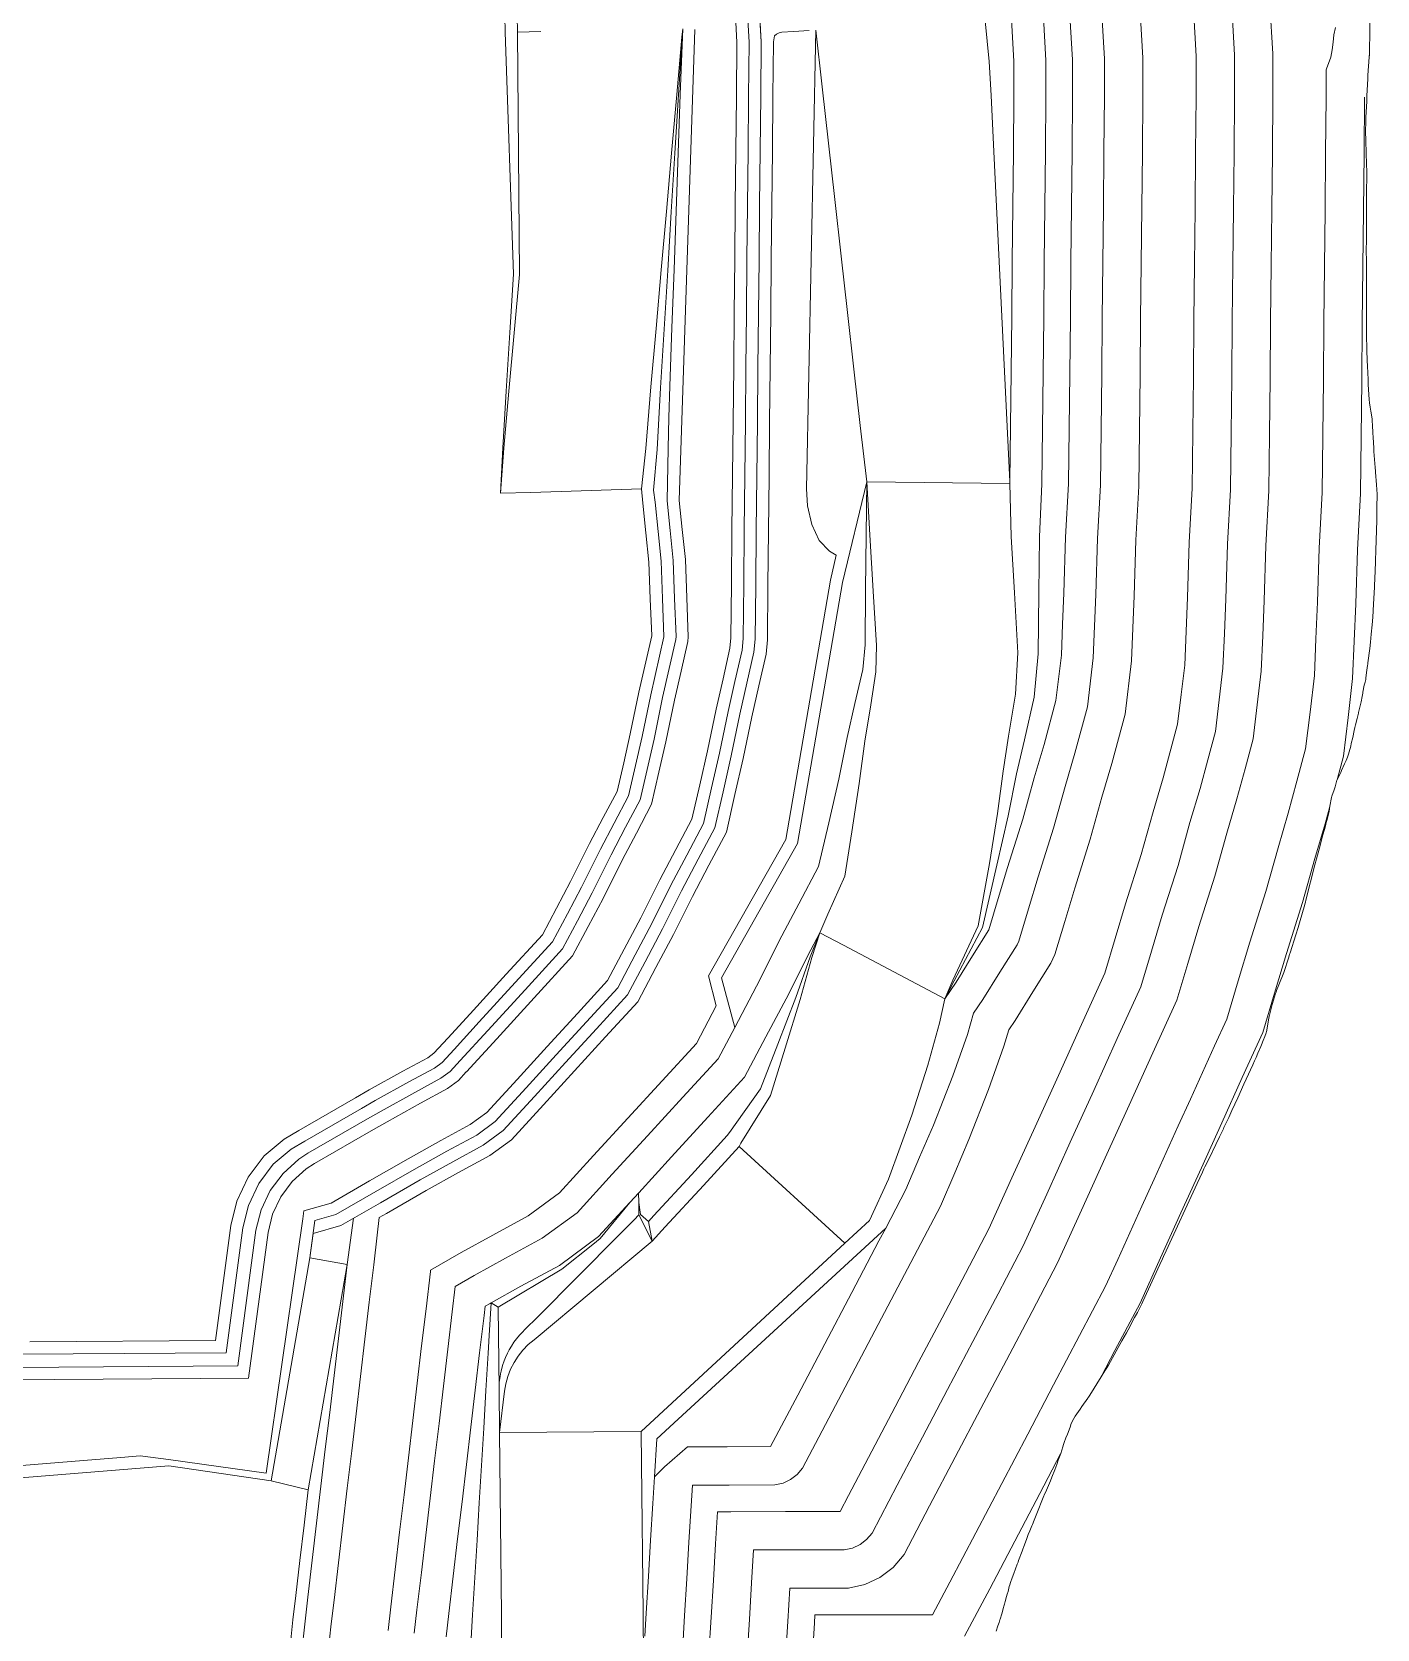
# Model space of a CAD drawing. Header units: inches. Extents: x 477581 to 478656, y 6770716 to 6772554.
# Drawn here: x 478015.2 to 478368.4, y 6771076.9 to 6771496.2 of the extents above; entities that cross this region are included whole.
import ezdxf

# ---------------------------------------------------------------- set-up
doc = ezdxf.new("R2010")
doc.units = ezdxf.units.IN
doc.header["$MEASUREMENT"] = 0
for name, pattern in [('CONTINUOUS-0-142-0-0.6000000238418579-0.800000011920929', [0]), ('CONTINUOUS-0-2-1-1-0', [0]), ('CONTINUOUS-0-30-1-0.6000000238418579-0.2000000029802322', [0]), ('CONTINUOUS-0-5-0-0-1', [0]), ('CONTINUOUS-0-7-1-1-1', [0])]:
    doc.linetypes.add(name, pattern=pattern)
for name, color, linetype in [('1', 7, 'Continuous'), ('2', 5, 'Continuous'), ('3', 142, 'Continuous'), ('300', 2, 'Continuous'), ('301', 2, 'Continuous'), ('302', 2, 'Continuous'), ('304', 2, 'Continuous'), ('7', 30, 'Continuous')]:
    doc.layers.add(name, color=color, linetype=linetype)

msp = doc.modelspace()

# ---------------------------------------------------------------- linework, layer by layer
at = {"layer": '1', "linetype": 'CONTINUOUS-0-7-1-1-1', "lineweight": 0}
for p, q in [((478097.97, 6771172.54, 274), (478099.67, 6771184.73, 274)), ((478087.77, 6771113.42, 268), (478097.97, 6771172.54, 274))]:
    msp.add_line(p, q, dxfattribs=at)
for points in [[(478142.68, 6771496.14, 250), (478143.19, 6771432.51, 243.65), (478141.83, 6771417.16, 242.1), (478140.46, 6771401.82, 240.56), (478139.15, 6771386.92, 239.07), (478138.23, 6771375.04, 238)], [(478186.1, 6771496.98, 250), (478185.88, 6771494.82, 249.78), (478184.54, 6771479.72, 248.27), (478183.17, 6771464.37, 246.73), (478181.81, 6771449.03, 245.19), (478180.44, 6771433.68, 243.65), (478179.08, 6771418.33, 242.1), (478177.71, 6771402.99, 240.56), (478176.44, 6771386.81, 239.07), (478175.26, 6771376.2, 238)], [(478221.01, 6771496.62, 286), (478222.69, 6771481.79, 287.5), (478224.36, 6771466.97, 289), (478226.03, 6771452.15, 290.5), (478227.71, 6771437.32, 292), (478229.38, 6771422.5, 293.5), (478231.05, 6771407.67, 295), (478232.72, 6771392.85, 296.5), (478234.4, 6771378.03, 298)], [(478221.01, 6771496.62, 286), (478222.69, 6771481.79, 287.5), (478224.36, 6771466.97, 289), (478226.03, 6771452.15, 290.5), (478227.71, 6771437.32, 292), (478229.38, 6771422.5, 293.5), (478231.05, 6771407.67, 295), (478232.72, 6771392.85, 296.5), (478234.4, 6771378.03, 298)], [(478265.49, 6771499.1, 286), (478266.59, 6771488.37, 286.8), (478267.11, 6771479.45, 287.68), (478267.8, 6771464.82, 289.14), (478268.5, 6771450.38, 290.61), (478269.2, 6771435.93, 292.07), (478269.9, 6771421.49, 293.54), (478270.6, 6771407.05, 295.01), (478271.3, 6771392.6, 296.48), (478272.01, 6771378.16, 297.95), (478272.03, 6771377.64, 298)], [(478265.49, 6771499.1, 286), (478266.59, 6771488.37, 286.8), (478267.11, 6771479.45, 287.68), (478267.8, 6771464.82, 289.14), (478268.5, 6771450.38, 290.61), (478269.2, 6771435.93, 292.07), (478269.9, 6771421.49, 293.54), (478270.6, 6771407.05, 295.01), (478271.3, 6771392.6, 296.48), (478272.01, 6771378.16, 297.95), (478272.03, 6771377.64, 298)], [(478234.4, 6771378.03, 298), (478235.23, 6771364.1, 299.4), (478236.12, 6771349.33, 300.88), (478236.97, 6771335.08, 302.3), (478236.81, 6771328.2, 302.99), (478235.46, 6771319.53, 303.87), (478233.94, 6771309.97, 304.79), (478232.47, 6771298.82, 305.92), (478230.49, 6771286.2, 307.19), (478228.65, 6771274.52, 308.38), (478224.23, 6771264.53, 309.47), (478222.09, 6771259.68, 310)], [(478234.4, 6771378.03, 298), (478235.23, 6771364.1, 299.4), (478236.12, 6771349.33, 300.88), (478236.97, 6771335.08, 302.3), (478236.81, 6771328.2, 302.99), (478235.46, 6771319.53, 303.87), (478233.94, 6771309.97, 304.79), (478232.47, 6771298.82, 305.92), (478230.49, 6771286.2, 307.19), (478228.65, 6771274.52, 308.38), (478224.23, 6771264.53, 309.47), (478222.09, 6771259.68, 310)], [(478272.03, 6771377.64, 298), (478272.32, 6771363.72, 299.4), (478273.21, 6771348.95, 300.88), (478274.05, 6771333.16, 302.3), (478273.52, 6771322.32, 302.99), (478271.62, 6771311.27, 303.87), (478270.2, 6771302.13, 304.79), (478268.72, 6771290.95, 305.92), (478266.64, 6771277.88, 307.19), (478263.71, 6771261.48, 308.38), (478257.02, 6771247.19, 309.47), (478254.88, 6771242.34, 310)], [(478272.03, 6771377.64, 298), (478272.32, 6771363.72, 299.4), (478273.21, 6771348.95, 300.88), (478274.05, 6771333.16, 302.3), (478273.52, 6771322.32, 302.99), (478271.62, 6771311.27, 303.87), (478270.2, 6771302.13, 304.79), (478268.72, 6771290.95, 305.92), (478266.64, 6771277.88, 307.19), (478263.71, 6771261.48, 308.38), (478257.02, 6771247.19, 309.47), (478254.88, 6771242.34, 310)], [(478087.77, 6771113.42, 268), (478086.67, 6771104.16, 268), (478085.58, 6771094.9, 268), (478084.48, 6771085.64, 268), (478083.74, 6771079.28, 268), (478082.82, 6771070.5, 268)]]:
    msp.add_polyline3d(points, dxfattribs=at)
at = {"layer": '2', "linetype": 'CONTINUOUS-0-5-0-0-1', "lineweight": 0}
msp.add_polyline3d([(478199.74, 6771234.82, 298), (478196.29, 6771247.87, 298), (478216.22, 6771283.07, 298), (478228.05, 6771351.59, 298), (478234.4, 6771378.03, 298)], dxfattribs=at)
at = {"layer": '3', "linetype": 'CONTINUOUS-0-142-0-0.6000000238418579-0.800000011920929', "lineweight": 0}
msp.add_polyline3d([(478038.51, 6771121.92, 262), (478028.77, 6771121.13, 262), (478019.03, 6771120.34, 262), (478009.29, 6771119.55, 262)], dxfattribs=at)
at = {"layer": '300', "linetype": 'CONTINUOUS-0-2-1-1-0', "lineweight": 0}
for p, q in [((478239.94, 6771194.51, 314.48), (478240.14, 6771195.02, 314.44)), ((478239.94, 6771194.51, 314.48), (478240.14, 6771195.02, 314.44)), ((478175.17, 6771128.76, 316), (478137.97, 6771128.51, 316)), ((478175.17, 6771128.76, 316), (478137.97, 6771128.51, 316))]:
    msp.add_line(p, q, dxfattribs=at)
for points in [[(478365.15, 6771479.01, 370), (478365, 6771464.14, 370), (478364.85, 6771449.28, 370), (478364.69, 6771434.41, 370), (478364.54, 6771419.55, 370), (478364.39, 6771404.68, 370), (478364.24, 6771389.82, 370), (478364.09, 6771374.95, 370), (478363.27, 6771360.24, 370), (478362.83, 6771346.07, 370), (478362.42, 6771336.25, 370), (478362.02, 6771326.43, 370), (478360.8, 6771316.21, 370), (478359.58, 6771306, 370), (478357.91, 6771299.82, 370)], [(478365.15, 6771479.01, 370), (478365, 6771464.14, 370), (478364.85, 6771449.28, 370), (478364.69, 6771434.41, 370), (478364.54, 6771419.55, 370), (478364.39, 6771404.68, 370), (478364.24, 6771389.82, 370), (478364.09, 6771374.95, 370), (478363.27, 6771360.24, 370), (478362.83, 6771346.07, 370), (478362.42, 6771336.25, 370), (478362.02, 6771326.43, 370), (478360.8, 6771316.21, 370), (478359.58, 6771306, 370), (478357.91, 6771299.82, 370)], [(478365.15, 6771479.01, 370), (478365, 6771464.14, 370), (478364.85, 6771449.28, 370), (478364.69, 6771434.41, 370), (478364.54, 6771419.55, 370), (478364.39, 6771404.68, 370), (478364.24, 6771389.82, 370), (478364.09, 6771374.95, 370), (478363.27, 6771360.24, 370), (478362.83, 6771346.07, 370), (478362.42, 6771336.25, 370), (478362.02, 6771326.43, 370), (478360.8, 6771316.21, 370), (478359.58, 6771306, 370), (478357.91, 6771299.82, 370)], [(478356.03, 6771292.86, 370), (478354.8, 6771288.3, 370), (478352.11, 6771279.19, 370), (478348.89, 6771267.63, 370), (478344.64, 6771254.21, 370), (478341.52, 6771243.83, 370), (478338.41, 6771233.46, 370), (478333.03, 6771221.63, 370), (478327.66, 6771209.79, 370), (478322.29, 6771197.96, 370), (478316.92, 6771186.13, 370), (478311.55, 6771174.3, 370), (478306.18, 6771162.46, 370), (478299.6, 6771149.96, 370), (478296.05, 6771143.23, 370)], [(478356.03, 6771292.86, 370), (478354.8, 6771288.3, 370), (478352.11, 6771279.19, 370), (478348.89, 6771267.63, 370), (478344.64, 6771254.21, 370), (478341.52, 6771243.83, 370), (478338.41, 6771233.46, 370), (478333.03, 6771221.63, 370), (478327.66, 6771209.79, 370), (478322.29, 6771197.96, 370), (478316.92, 6771186.13, 370), (478311.55, 6771174.3, 370), (478306.18, 6771162.46, 370), (478299.6, 6771149.96, 370), (478296.05, 6771143.23, 370)], [(478356.03, 6771292.86, 370), (478354.8, 6771288.3, 370), (478352.11, 6771279.19, 370), (478348.89, 6771267.63, 370), (478344.64, 6771254.21, 370), (478341.52, 6771243.83, 370), (478338.41, 6771233.46, 370), (478333.03, 6771221.63, 370), (478327.66, 6771209.79, 370), (478322.29, 6771197.96, 370), (478316.92, 6771186.13, 370), (478311.55, 6771174.3, 370), (478306.18, 6771162.46, 370), (478299.6, 6771149.96, 370), (478296.05, 6771143.23, 370)], [(478254.88, 6771242.34, 310), (478228.28, 6771256.41, 310), (478222.09, 6771259.68, 310), (478218.93, 6771253.7, 310), (478213.94, 6771243.66, 310), (478207.93, 6771232.34, 310), (478202.3, 6771221.73, 310), (478192.72, 6771211.27, 310), (478183.14, 6771200.81, 310), (478174.54, 6771191.42, 310), (478172.21, 6771188.87, 310), (478163.98, 6771179.89, 310), (478153.7, 6771172.34, 310), (478143.6, 6771166.88, 310), (478135.82, 6771162.55, 310), (478135.5, 6771162.37, 310), (478134.2, 6771161.62, 310), (478133.91, 6771159.18, 310), (478132.75, 6771149.4, 310), (478131.6, 6771139.62, 310), (478130.44, 6771129.85, 310), (478129.28, 6771120.07, 310), (478128.13, 6771110.3, 310), (478126.97, 6771100.52, 310), (478125.82, 6771090.75, 310), (478124.66, 6771080.96, 310), (478123.94, 6771074.8, 310)], [(478222.09, 6771259.68, 310), (478220.01, 6771253.14, 310.65), (478216.92, 6771242.12, 311.8), (478212.98, 6771229.39, 313.13), (478209.12, 6771216.91, 314.44), (478201.39, 6771204.41, 315.9), (478200.89, 6771203.6, 316)], [(478222.09, 6771259.68, 310), (478220.01, 6771253.14, 310.65), (478216.92, 6771242.12, 311.8), (478212.98, 6771229.39, 313.13), (478209.12, 6771216.91, 314.44), (478201.39, 6771204.41, 315.9), (478200.89, 6771203.6, 316)], [(478254.88, 6771242.34, 310), (478253.53, 6771235.96, 310.65), (478250.42, 6771224.92, 311.8), (478246.25, 6771211.74, 313.13), (478240.14, 6771195.02, 314.44), (478235.17, 6771184.17, 315.33), (478228.66, 6771178.17, 316)], [(478254.88, 6771242.34, 310), (478253.53, 6771235.96, 310.65), (478250.42, 6771224.92, 311.8), (478246.25, 6771211.74, 313.13), (478240.14, 6771195.02, 314.44), (478235.17, 6771184.17, 315.33), (478228.66, 6771178.17, 316)], [(478228.66, 6771178.17, 316), (478200.89, 6771203.6, 316), (478191.51, 6771193.36, 316), (478181.51, 6771182.44, 316), (478178.07, 6771178.69, 316)], [(478228.66, 6771178.17, 316), (478200.89, 6771203.6, 316), (478191.51, 6771193.36, 316), (478181.51, 6771182.44, 316), (478178.07, 6771178.69, 316)], [(478175.17, 6771128.76, 316), (478228.66, 6771178.17, 316), (478235.17, 6771184.17, 315.33)], [(478137.97, 6771128.51, 316), (478139.29, 6771139.32, 316), (478139.64, 6771141.29, 316), (478140.17, 6771143.21, 316), (478140.9, 6771145.07, 316), (478141.8, 6771146.86, 316), (478142.89, 6771148.54, 316), (478144.13, 6771150.1, 316), (478145.52, 6771151.54, 316), (478147.05, 6771152.82, 316), (478178.07, 6771178.69, 316)], [(478135.29, 6771153.91, 310), (478135.01, 6771149.27, 310), (478134.43, 6771139.46, 310), (478133.84, 6771129.65, 310), (478133.26, 6771119.84, 310), (478132.68, 6771110.03, 310), (478132.09, 6771100.22, 310), (478131.51, 6771090.41, 310), (478130.93, 6771080.6, 310), (478130.57, 6771074.42, 310)], [(478137.97, 6771128.51, 316), (478138.47, 6771080.68, 320.78), (478138.61, 6771067.95, 322)], [(478137.97, 6771128.51, 316), (478138.47, 6771080.68, 320.78), (478138.61, 6771067.95, 322)], [(478175.8, 6771068.9, 322), (478175.67, 6771081.07, 320.78), (478175.26, 6771120.21, 316.87), (478175.17, 6771128.76, 316)], [(478175.8, 6771068.9, 322), (478175.67, 6771081.07, 320.78), (478175.26, 6771120.21, 316.87)]]:
    msp.add_polyline3d(points, dxfattribs=at)
at = {"layer": '301', "linetype": 'CONTINUOUS-0-2-1-1-0', "lineweight": 0}
for points in [[(478203.55, 6771493.45, 274), (478203.05, 6771502.44, 274), (478202.55, 6771511.38, 274), (478201.93, 6771518.08, 274), (478201.78, 6771525.98, 274), (478201.52, 6771534.03, 274), (478201.25, 6771542.06, 274), (478200.59, 6771560.65, 274), (478198.5, 6771591.25, 274), (478197.46, 6771606.55, 274), (478196.83, 6771615.76, 274)], [(478206.21, 6771502.57, 274), (478206.72, 6771493.53, 274), (478205.71, 6771511.61, 274)], [(478272.41, 6771499.48, 298), (478273.06, 6771488.38, 298), (478273.07, 6771479.42, 298), (478272.92, 6771464.77, 298), (478272.77, 6771450.34, 298), (478272.62, 6771435.9, 298), (478272.48, 6771421.46, 298), (478272.33, 6771407.03, 298), (478272.18, 6771392.59, 298), (478272.03, 6771378.16, 298), (478272.03, 6771377.64, 298), (478234.4, 6771378.03, 298), (478234.26, 6771364.11, 298), (478234.11, 6771349.67, 298), (478233.96, 6771335.24, 298), (478233.35, 6771328.76, 298), (478231.32, 6771319.86, 298), (478229.29, 6771310.97, 298), (478227.05, 6771299.99, 298), (478224.42, 6771288.53, 298), (478221.78, 6771277.08, 298), (478216.61, 6771267.3, 298), (478211.45, 6771257.53, 298), (478206.46, 6771247.5, 298), (478199.74, 6771234.82, 298), (478195.38, 6771226.61, 298), (478186.12, 6771216.5, 298), (478176.86, 6771206.39, 298), (478167.6, 6771196.28, 298), (478158.34, 6771186.17, 298), (478149.19, 6771179.45, 298), (478139.56, 6771174.24, 298), (478131.36, 6771169.68, 298), (478126.35, 6771166.8, 298), (478125.56, 6771160.16, 298), (478124.41, 6771150.38, 298), (478123.25, 6771140.6, 298), (478122.09, 6771130.82, 298), (478120.94, 6771121.04, 298), (478119.78, 6771111.27, 298), (478118.62, 6771101.49, 298), (478117.47, 6771091.71, 298), (478116.31, 6771081.93, 298), (478115.6, 6771075.76, 298)], [(478296.17, 6771500.84, 322), (478296.86, 6771489.09, 322), (478296.87, 6771479.31, 322), (478296.72, 6771464.73, 322), (478296.57, 6771450.14, 322), (478296.43, 6771435.55, 322), (478296.28, 6771420.97, 322), (478296.13, 6771406.38, 322), (478295.98, 6771391.79, 322), (478295.83, 6771377.21, 322), (478295.05, 6771363.21, 322), (478294.59, 6771348.52, 322), (478294.25, 6771340.2, 322), (478293.91, 6771331.89, 322), (478292.37, 6771319.02, 322), (478289.09, 6771306.85, 322), (478286.49, 6771298.04, 322), (478283.43, 6771287.11, 322), (478279.4, 6771274.32, 322), (478276.87, 6771265.91, 322), (478274.34, 6771257.5, 322), (478273.88, 6771256.48, 322), (478269.4, 6771249.31, 322), (478264.92, 6771242.14, 322), (478262.47, 6771238.55, 322), (478260.86, 6771232.96, 322), (478256.98, 6771222.09, 322), (478251.91, 6771209.2, 322), (478248.31, 6771200.72, 322), (478244.7, 6771192.25, 322), (478239.39, 6771182.15, 322), (478237.59, 6771178.75, 322), (478230.49, 6771165.26, 322), (478223.39, 6771151.76, 322), (478216.28, 6771138.27, 322), (478209.18, 6771124.77, 322), (478197.72, 6771124.75, 322), (478187.36, 6771124.74, 322), (478181.28, 6771119.48, 322), (478178.66, 6771116.82, 322), (478178.24, 6771109.85, 322), (478177.67, 6771100.24, 322), (478177.1, 6771090.63, 322), (478176.52, 6771081.02, 322), (478176.16, 6771074.96, 322)], [(478306.22, 6771501.42, 334), (478306.93, 6771489.39, 334), (478306.94, 6771479.27, 334), (478306.79, 6771464.64, 334), (478306.64, 6771450.01, 334), (478306.49, 6771435.39, 334), (478306.34, 6771420.76, 334), (478306.2, 6771406.13, 334), (478306.05, 6771391.5, 334), (478305.9, 6771376.88, 334), (478305.11, 6771362.77, 334), (478304.66, 6771348.16, 334), (478304.31, 6771339.62, 334), (478303.96, 6771331.08, 334), (478302.28, 6771317.1, 334), (478298.78, 6771304.11, 334), (478296.17, 6771295.26, 334), (478293.09, 6771284.24, 334), (478289.02, 6771271.36, 334), (478286.4, 6771262.66, 334), (478283.79, 6771253.96, 334), (478282.77, 6771251.72, 334), (478278.06, 6771244.17, 334), (478273.35, 6771236.62, 334), (478271.7, 6771234.21, 334), (478270.45, 6771229.87, 334), (478266.41, 6771218.56, 334), (478261.23, 6771205.39, 334), (478257.52, 6771196.66, 334), (478253.8, 6771187.92, 334), (478247.77, 6771176.46, 334), (478241.73, 6771164.99, 334), (478235.69, 6771153.52, 334), (478229.65, 6771142.05, 334), (478223.61, 6771130.58, 334), (478217.58, 6771119.11, 334), (478216.16, 6771117.43, 334), (478214.42, 6771116.1, 334), (478212.43, 6771115.18, 334), (478210.29, 6771114.7, 334), (478198.3, 6771114.68, 334), (478188.62, 6771114.67, 334), (478188.3, 6771109.25, 334), (478187.72, 6771099.64, 334), (478187.15, 6771090.03, 334), (478186.58, 6771080.42, 334), (478186, 6771070.81, 334)], [(478330.25, 6771502.79, 346), (478331, 6771490.11, 346), (478331.01, 6771479.16, 346), (478330.86, 6771464.43, 346), (478330.71, 6771449.71, 346), (478330.56, 6771434.98, 346), (478330.41, 6771420.26, 346), (478330.26, 6771405.53, 346), (478330.11, 6771390.81, 346), (478329.96, 6771376.08, 346), (478329.16, 6771361.72, 346), (478328.71, 6771347.29, 346), (478328.34, 6771338.23, 346), (478327.97, 6771329.16, 346), (478326.97, 6771320.83, 346), (478325.97, 6771312.51, 346), (478323.96, 6771305.04, 346), (478321.95, 6771297.57, 346), (478319.3, 6771288.61, 346), (478316.16, 6771277.37, 346), (478312.02, 6771264.26, 346), (478309.2, 6771254.88, 346), (478306.37, 6771245.49, 346), (478300.2, 6771231.88, 346), (478294.03, 6771218.29, 346), (478287.85, 6771204.68, 346), (478281.68, 6771191.08, 346), (478275.51, 6771177.48, 346), (478268.89, 6771164.91, 346), (478262.27, 6771152.34, 346), (478255.66, 6771139.78, 346), (478249.04, 6771127.21, 346), (478242.42, 6771114.64, 346), (478235.81, 6771102.07, 346), (478234.39, 6771100.39, 346), (478232.65, 6771099.06, 346), (478230.66, 6771098.14, 346), (478228.52, 6771097.66, 346), (478214.48, 6771097.64, 346), (478204.7, 6771097.63, 346), (478204.19, 6771089.01, 346), (478203.61, 6771079.41, 346), (478203.04, 6771069.8, 346)], [(478340.31, 6771503.37, 358), (478341.07, 6771490.41, 358), (478341.08, 6771479.12, 358), (478340.93, 6771464.35, 358), (478340.78, 6771449.58, 358), (478340.63, 6771434.82, 358), (478340.48, 6771420.05, 358), (478340.33, 6771405.28, 358), (478340.18, 6771390.51, 358), (478340.03, 6771375.75, 358), (478339.22, 6771361.29, 358), (478338.77, 6771346.93, 358), (478338.39, 6771337.64, 358), (478338.01, 6771328.35, 358), (478336.95, 6771319.47, 358), (478335.89, 6771310.59, 358), (478333.76, 6771302.71, 358), (478331.64, 6771294.84, 358), (478328.98, 6771285.83, 358), (478325.81, 6771274.5, 358), (478321.64, 6771261.3, 358), (478318.73, 6771251.62, 358), (478315.82, 6771241.94, 358), (478309.57, 6771228.16, 358), (478303.31, 6771214.38, 358), (478297.06, 6771200.61, 358), (478290.81, 6771186.83, 358), (478284.55, 6771173.05, 358), (478277.83, 6771160.28, 358), (478271.1, 6771147.5, 358), (478264.38, 6771134.73, 358), (478257.65, 6771121.96, 358), (478250.93, 6771109.18, 358), (478244.21, 6771096.41, 358), (478241.38, 6771093.06, 358), (478237.89, 6771090.4, 358), (478233.91, 6771088.55, 358), (478229.63, 6771087.6, 358), (478215.24, 6771087.57, 358), (478214.19, 6771087.57, 358), (478213.67, 6771078.83, 358), (478213.09, 6771069.22, 358)], [(478280.79, 6771499.96, 310), (478281.46, 6771488.63, 310), (478281.47, 6771479.38, 310), (478281.32, 6771464.84, 310), (478281.17, 6771450.29, 310), (478281.02, 6771435.74, 310), (478280.88, 6771421.2, 310), (478280.73, 6771406.65, 310), (478280.58, 6771392.1, 310), (478280.43, 6771377.56, 310), (478279.75, 6771363.64, 310), (478279.6, 6771348.89, 310), (478279.43, 6771332.88, 310), (478278.37, 6771321.54, 310), (478275.81, 6771310.32, 310), (478273.76, 6771301.36, 310), (478271.52, 6771290.35, 310), (478268.55, 6771277.45, 310), (478264.78, 6771261.08, 310), (478257.35, 6771247.02, 310), (478254.88, 6771242.34, 310)], [(478189.31, 6771496.79, 262), (478185.2, 6771373.19, 262), (478185.98, 6771365.57, 262), (478186.79, 6771357.65, 262), (478187.17, 6771347.57, 262), (478187.56, 6771337.37, 262), (478187.44, 6771336.12, 262), (478185.66, 6771328.32, 262), (478183.94, 6771320.77, 262), (478181.7, 6771309.83, 262), (478179.86, 6771301.8, 262), (478177.92, 6771293.4, 262), (478173.93, 6771285.84, 262), (478170.15, 6771278.7, 262), (478165.19, 6771268.7, 262), (478161.26, 6771261.31, 262), (478157.17, 6771253.59, 262), (478147.06, 6771242.56, 262), (478137.24, 6771231.83, 262), (478129.27, 6771223.13, 262), (478129.26, 6771223.12, 262), (478127.2, 6771220.87, 262), (478124.31, 6771218.75, 262), (478117.24, 6771214.93, 262), (478108.5, 6771210.07, 262), (478104.91, 6771208, 262), (478089.37, 6771199.05, 262), (478087.24, 6771197.65, 262), (478083.52, 6771194.33, 262), (478080.53, 6771190.33, 262), (478078.39, 6771185.82, 262), (478077.19, 6771180.97, 262), (478072.07, 6771142.74, 262), (478008.55, 6771142.29, 262)], [(478186.1, 6771496.98, 250), (478186, 6771494.83, 250), (478185.46, 6771479.75, 250), (478184.91, 6771464.43, 250), (478184.36, 6771449.11, 250), (478183.82, 6771433.79, 250), (478183.27, 6771418.46, 250), (478182.72, 6771403.14, 250), (478182.48, 6771394.97, 250), (478182.24, 6771386.79, 250), (478181.98, 6771373.05, 250), (478182.78, 6771365.24, 250), (478183.59, 6771357.43, 250), (478183.96, 6771347.45, 250), (478184.34, 6771337.46, 250), (478184.26, 6771336.63, 250), (478182.53, 6771329.04, 250), (478180.79, 6771321.45, 250), (478178.56, 6771310.51, 250), (478176.72, 6771302.52, 250), (478174.88, 6771294.53, 250), (478171.09, 6771287.35, 250), (478167.29, 6771280.17, 250), (478162.33, 6771270.17, 250), (478158.42, 6771262.82, 250), (478154.52, 6771255.46, 250), (478144.69, 6771244.73, 250), (478134.87, 6771234, 250), (478127.64, 6771226.12, 250), (478127.63, 6771226.1, 250), (478125.04, 6771223.28, 250), (478122.58, 6771221.47, 250), (478115.7, 6771217.75, 250), (478106.92, 6771212.86, 250), (478103.31, 6771210.78, 250), (478087.68, 6771201.79, 250), (478085.28, 6771200.2, 250), (478081.14, 6771196.51, 250), (478077.76, 6771192, 250), (478075.35, 6771186.9, 250), (478074.03, 6771181.57, 250), (478069.25, 6771145.94, 250), (478010.52, 6771145.52, 250)], [(478209.93, 6771493.6, 286), (478210.22, 6771495.16, 286), (478210.68, 6771495.56, 286), (478211.43, 6771495.94, 286), (478212.12, 6771496.12, 286)], [(478219.31, 6771496.52, 286), (478215.14, 6771496.29, 286), (478212.12, 6771496.12, 286)], [(478203.55, 6771493.45, 274), (478203.4, 6771479.14, 274), (478203.26, 6771464.93, 274), (478203.12, 6771450.71, 274), (478202.97, 6771436.5, 274), (478202.83, 6771422.29, 274), (478202.68, 6771408.08, 274), (478202.54, 6771393.87, 274), (478202.39, 6771379.66, 274), (478202.25, 6771365.45, 274), (478202.1, 6771351.24, 274), (478201.96, 6771336.89, 274), (478201.67, 6771333.84, 274), (478199.8, 6771325.67, 274), (478197.99, 6771317.73, 274), (478195.76, 6771306.78, 274), (478193.68, 6771297.75, 274), (478191.52, 6771288.34, 274), (478187.13, 6771280.03, 274), (478182.95, 6771272.14, 274), (478177.98, 6771262.13, 274), (478173.58, 6771253.84, 274), (478169.01, 6771245.23, 274), (478160.82, 6771236.28, 274), (478152.9, 6771227.64, 274), (478144.98, 6771219, 274), (478136.85, 6771210.12, 274), (478132.02, 6771206.57, 274), (478124.16, 6771202.32, 274), (478115.59, 6771197.55, 274), (478105.49, 6771191.74, 274), (478095.03, 6771185.71, 274), (478089.49, 6771184.12, 274)], [(478205.27, 6771350.98, 274), (478205.41, 6771365.24, 274), (478205.55, 6771379.49, 274), (478205.7, 6771393.75, 274), (478205.84, 6771408, 274), (478205.99, 6771422.25, 274), (478206.14, 6771436.51, 274), (478206.28, 6771450.76, 274), (478206.43, 6771465.02, 274), (478206.57, 6771479.27, 274), (478206.72, 6771493.53, 274)], [(478206.72, 6771493.53, 274), (478206.57, 6771479.27, 274), (478206.43, 6771465.02, 274), (478206.28, 6771450.76, 274), (478206.14, 6771436.51, 274), (478205.99, 6771422.25, 274), (478205.84, 6771408, 274), (478205.7, 6771393.75, 274), (478205.55, 6771379.49, 274), (478205.41, 6771365.24, 274)], [(478209.93, 6771493.6, 286), (478209.79, 6771479.24, 286), (478209.64, 6771464.98, 286), (478209.5, 6771450.73, 286), (478209.35, 6771436.48, 286), (478209.21, 6771422.22, 286), (478209.06, 6771407.97, 286), (478208.92, 6771393.71, 286), (478208.77, 6771379.46, 286), (478208.63, 6771365.21, 286), (478208.48, 6771350.95, 286)], [(478365.15, 6771479.01, 370), (478365, 6771464.14, 370), (478364.85, 6771449.28, 370), (478364.69, 6771434.41, 370), (478364.54, 6771419.55, 370), (478364.39, 6771404.68, 370), (478364.24, 6771389.82, 370), (478364.09, 6771374.95, 370), (478363.27, 6771360.24, 370), (478362.83, 6771346.07, 370), (478362.42, 6771336.25, 370), (478362.02, 6771326.43, 370), (478360.8, 6771316.21, 370), (478359.58, 6771306, 370), (478357.91, 6771299.82, 370)], [(478208.48, 6771350.95, 286), (478208.33, 6771336.56, 286), (478207.98, 6771332.83, 286), (478206.08, 6771324.49, 286), (478204.23, 6771316.39, 286), (478201.99, 6771305.43, 286), (478199.81, 6771295.95, 286), (478197.55, 6771286.09, 286), (478192.98, 6771277.46, 286), (478188.63, 6771269.23, 286), (478183.65, 6771259.21, 286), (478179.05, 6771250.53, 286), (478174.27, 6771241.52, 286), (478165.83, 6771232.31, 286), (478157.67, 6771223.4, 286), (478149.51, 6771214.49, 286), (478141.13, 6771205.35, 286), (478135.44, 6771201.17, 286), (478127.23, 6771196.72, 286), (478118.73, 6771192, 286), (478108.32, 6771186, 286), (478106.41, 6771184.9, 286)], [(478356.03, 6771292.86, 370), (478354.8, 6771288.3, 370), (478352.11, 6771279.19, 370), (478348.89, 6771267.63, 370), (478344.64, 6771254.21, 370), (478341.52, 6771243.83, 370), (478338.41, 6771233.46, 370), (478333.03, 6771221.63, 370), (478327.66, 6771209.79, 370), (478322.29, 6771197.96, 370), (478316.92, 6771186.13, 370), (478311.55, 6771174.3, 370), (478306.18, 6771162.46, 370), (478299.6, 6771149.96, 370), (478296.05, 6771143.23, 370)], [(478254.88, 6771242.34, 310), (478228.28, 6771256.41, 310), (478222.09, 6771259.68, 310), (478218.93, 6771253.7, 310), (478213.94, 6771243.66, 310), (478207.93, 6771232.34, 310), (478202.3, 6771221.73, 310), (478192.72, 6771211.27, 310), (478183.14, 6771200.81, 310), (478174.54, 6771191.42, 310), (478172.21, 6771188.87, 310), (478163.98, 6771179.89, 310), (478153.7, 6771172.34, 310), (478143.6, 6771166.88, 310), (478135.82, 6771162.55, 310), (478135.5, 6771162.37, 310), (478134.2, 6771161.62, 310), (478133.91, 6771159.18, 310), (478132.75, 6771149.4, 310), (478131.6, 6771139.62, 310), (478130.44, 6771129.85, 310), (478129.28, 6771120.07, 310), (478128.13, 6771110.3, 310), (478126.97, 6771100.52, 310), (478125.82, 6771090.75, 310), (478124.66, 6771080.96, 310), (478123.94, 6771074.8, 310)], [(478137.97, 6771128.51, 316), (478137.86, 6771139.79, 314.87), (478137.63, 6771161.38, 312.71), (478154.35, 6771171.31, 311.74), (478162.52, 6771177.87, 311.09), (478164.42, 6771179.4, 310.94), (478172.21, 6771188.87, 310), (478174.54, 6771191.42, 310)], [(478106.41, 6771184.9, 286), (478105.86, 6771180.31, 286), (478104.94, 6771172.51, 286), (478103.79, 6771162.73, 286), (478102.63, 6771152.96, 286), (478101.47, 6771143.18, 286), (478100.32, 6771133.4, 286), (478099.16, 6771123.62, 286), (478098.01, 6771113.84, 286), (478096.85, 6771104.06, 286), (478095.69, 6771094.29, 286), (478094.53, 6771084.48, 286), (478093.8, 6771078.2, 286), (478092.93, 6771070.16, 286)], [(478089.49, 6771184.12, 274), (478088.13, 6771174.32, 274.01), (478078.03, 6771115.82, 268.07)], [(478178.66, 6771116.82, 322), (478179.26, 6771126.8, 322), (478184.86, 6771131.96, 322), (478239.39, 6771182.15, 322)], [(478285.34, 6771122.88, 370), (478279.86, 6771112.47, 370), (478273.28, 6771099.97, 370), (478266.7, 6771087.47, 370), (478260.12, 6771074.97, 370)], [(477981.96, 6771114.13, 268), (478006.88, 6771116.15, 268), (478051.11, 6771119.75, 268), (478078.03, 6771115.82, 268.07), (478087.77, 6771113.42, 268)]]:
    msp.add_polyline3d(points, dxfattribs=at)
at = {"layer": '302', "linetype": 'CONTINUOUS-0-2-1-1-0', "lineweight": 0}
for p, q in [((478221.01, 6771496.62, 286), (478218.57, 6771376.24, 286)), ((478135.29, 6771153.91, 310), (478135.82, 6771162.55, 310))]:
    msp.add_line(p, q, dxfattribs=at)
for points in [[(478139.23, 6771508.77, 238), (478139.46, 6771496.1, 238), (478141.68, 6771432.57, 238), (478140.73, 6771417.26, 238), (478139.77, 6771401.88, 238), (478138.86, 6771386.94, 238), (478138.23, 6771375.04, 238), (478146.22, 6771375.29, 238), (478175.26, 6771376.2, 238), (478175.63, 6771372.42, 238), (478176.42, 6771364.7, 238), (478177.22, 6771356.98, 238), (478177.58, 6771347.31, 238), (478177.94, 6771337.64, 238), (478174.55, 6771322.8, 238), (478172.33, 6771311.87, 238), (478170.59, 6771304.32, 238), (478168.85, 6771296.77, 238), (478165.23, 6771289.92, 238), (478161.61, 6771283.08, 238), (478156.65, 6771273.09, 238), (478152.96, 6771266.13, 238), (478149.26, 6771259.17, 238), (478139.76, 6771248.79, 238), (478130.26, 6771238.42, 238), (478124.41, 6771232.04, 238), (478124.4, 6771232.02, 238), (478120.76, 6771228.05, 238), (478119.16, 6771226.87, 238), (478112.63, 6771223.34, 238), (478103.78, 6771218.42, 238), (478100.14, 6771216.33, 238), (478085.25, 6771207.75, 238), (478081.41, 6771205.51, 238), (478076.19, 6771201.11, 238), (478071.98, 6771195.48, 238), (478068.99, 6771189.17, 238), (478067.42, 6771182.83, 238), (478063.37, 6771152.61, 238), (478014.64, 6771152.27, 238)], [(478142.44, 6771508.84, 250), (478142.68, 6771496.14, 250), (478148.84, 6771496.3, 250)], [(478199.84, 6771502.26, 262), (478200.33, 6771493.38, 262), (478200.19, 6771479.17, 262), (478200.04, 6771464.96, 262), (478199.9, 6771450.75, 262), (478199.76, 6771436.54, 262), (478199.61, 6771422.33, 262), (478199.47, 6771408.12, 262), (478199.32, 6771393.9, 262), (478199.18, 6771379.69, 262), (478199.03, 6771365.48, 262), (478198.89, 6771351.27, 262), (478198.74, 6771337.06, 262), (478198.49, 6771334.35, 262), (478196.67, 6771326.38, 262), (478194.85, 6771318.41, 262), (478192.62, 6771307.46, 262), (478190.55, 6771298.47, 262), (478188.48, 6771289.47, 262), (478184.28, 6771281.54, 262), (478180.09, 6771273.61, 262), (478175.12, 6771263.6, 262), (478170.74, 6771255.35, 262), (478166.36, 6771247.1, 262), (478158.45, 6771238.46, 262), (478150.53, 6771229.81, 262), (478142.61, 6771221.17, 262), (478134.69, 6771212.52, 262), (478130.29, 6771209.29, 262), (478122.61, 6771205.14, 262), (478114, 6771200.35, 262), (478103.88, 6771194.52, 262), (478093.77, 6771188.7, 262), (478086.59, 6771186.63, 262), (478086.3, 6771184.56, 262), (478084.95, 6771174.81, 262), (478076.73, 6771117.82, 262), (478051.09, 6771121.36, 262), (478043.58, 6771122.33, 262), (478038.51, 6771121.92, 262)], [(478287.78, 6771500.36, 310), (478288.46, 6771488.84, 310), (478288.47, 6771479.35, 310), (478288.32, 6771464.8, 310), (478288.17, 6771450.25, 310), (478288.02, 6771435.7, 310), (478287.88, 6771421.14, 310), (478287.73, 6771406.59, 310), (478287.58, 6771392.04, 310), (478287.43, 6771377.49, 310), (478286.65, 6771363.57, 310), (478286.2, 6771348.82, 310), (478285.86, 6771340.69, 310), (478285.53, 6771332.56, 310), (478284.1, 6771320.62, 310), (478281, 6771309.13, 310), (478278.41, 6771300.36, 310), (478275.38, 6771289.51, 310), (478271.37, 6771276.8, 310), (478268.91, 6771268.63, 310), (478266.45, 6771260.46, 310), (478262.17, 6771253.59, 310), (478257.89, 6771246.74, 310), (478254.88, 6771242.34, 310), (478228.28, 6771256.41, 310), (478222.09, 6771259.68, 310), (478219.6, 6771253.35, 310), (478215.8, 6771242.7, 310), (478211.04, 6771230.42, 310), (478206.56, 6771218.72, 310), (478198.34, 6771207.2, 310), (478197.79, 6771206.44, 310), (478188.37, 6771196.16, 310), (478178.53, 6771185.4, 310), (478177.14, 6771183.89, 310)], [(478320.2, 6771502.22, 334), (478320.93, 6771489.81, 334), (478320.94, 6771479.21, 334), (478320.79, 6771464.52, 334), (478320.64, 6771449.84, 334), (478320.49, 6771435.15, 334), (478320.34, 6771420.47, 334), (478320.19, 6771405.78, 334), (478320.04, 6771391.1, 334), (478319.89, 6771376.41, 334), (478319.1, 6771362.16, 334), (478318.65, 6771347.65, 334), (478318.28, 6771338.81, 334), (478317.92, 6771329.96, 334), (478316.99, 6771322.2, 334), (478316.06, 6771314.43, 334), (478312.25, 6771300.31, 334), (478309.62, 6771291.39, 334), (478306.51, 6771280.25, 334), (478302.4, 6771267.23, 334), (478299.66, 6771258.13, 334), (478296.92, 6771249.03, 334), (478290.83, 6771235.61, 334), (478284.74, 6771222.18, 334), (478278.65, 6771208.76, 334), (478272.55, 6771195.34, 334), (478266.46, 6771181.91, 334), (478260.32, 6771170.25, 334), (478254.18, 6771158.58, 334), (478248.03, 6771146.91, 334), (478241.89, 6771135.25, 334), (478235.75, 6771123.58, 334), (478229.61, 6771111.91, 334), (478227.41, 6771107.73, 334), (478213.06, 6771107.71, 334), (478198.71, 6771107.68, 334), (478195.22, 6771107.68, 334), (478194.71, 6771099.22, 334), (478194.14, 6771089.61, 334), (478193.56, 6771080, 334), (478192.99, 6771070.4, 334)], [(478186.1, 6771496.98, 250), (478185.94, 6771494.82, 250), (478185, 6771479.68, 250), (478184.05, 6771464.3, 250), (478183.09, 6771448.91, 250), (478182.14, 6771433.53, 250), (478181.18, 6771418.14, 250), (478180.23, 6771402.77, 250), (478179.36, 6771386.53, 250), (478178.46, 6771375.84, 250), (478178.83, 6771372.74, 250), (478179.62, 6771365.03, 250), (478180.43, 6771357.21, 250), (478180.79, 6771347.43, 250), (478181.17, 6771337.34, 250), (478177.7, 6771322.12, 250), (478175.47, 6771311.18, 250), (478173.72, 6771303.6, 250), (478171.89, 6771295.64, 250), (478168.08, 6771288.42, 250), (478164.48, 6771281.61, 250), (478159.51, 6771271.62, 250), (478155.8, 6771264.62, 250), (478151.91, 6771257.3, 250), (478142.13, 6771246.62, 250), (478132.63, 6771236.25, 250), (478126.04, 6771229.05, 250), (478126.03, 6771229.04, 250), (478122.92, 6771225.64, 250), (478120.88, 6771224.15, 250), (478114.17, 6771220.52, 250), (478105.36, 6771215.62, 250), (478101.75, 6771213.54, 250), (478086.86, 6771204.97, 250), (478083.27, 6771202.88, 250), (478078.55, 6771198.89, 250), (478074.75, 6771193.81, 250), (478072.03, 6771188.08, 250), (478070.59, 6771182.23, 250), (478066.19, 6771149.42, 250), (478012.67, 6771149.04, 250)], [(478355.07, 6771486.2, 358), (478355.08, 6771479.05, 358), (478354.93, 6771464.23, 358), (478354.78, 6771449.41, 358), (478354.63, 6771434.58, 358), (478354.47, 6771419.76, 358), (478354.32, 6771404.93, 358), (478354.17, 6771390.11, 358), (478354.02, 6771375.28, 358), (478353.21, 6771360.68, 358), (478352.76, 6771346.43, 358), (478352.37, 6771336.83, 358), (478351.98, 6771327.23, 358), (478350.82, 6771317.58, 358), (478349.67, 6771307.92, 358), (478347.39, 6771299.48, 358), (478345.11, 6771291.03, 358), (478342.44, 6771281.97, 358), (478339.23, 6771270.51, 358), (478335.02, 6771257.17, 358), (478331.99, 6771247.09, 358), (478328.96, 6771237.01, 358), (478325.77, 6771230, 358), (478322.59, 6771222.99, 358), (478319.41, 6771215.97, 358), (478316.23, 6771208.96, 358), (478313.04, 6771201.95, 358), (478309.86, 6771194.94, 358), (478306.68, 6771187.93, 358), (478303.5, 6771180.92, 358), (478300.32, 6771173.9, 358), (478297.13, 6771166.89, 358), (478290.32, 6771153.95, 358), (478283.5, 6771141, 358), (478276.68, 6771128.05, 358), (478269.87, 6771115.11, 358), (478263.05, 6771102.16, 358), (478256.24, 6771089.21, 358), (478251.72, 6771080.63, 358), (478239.74, 6771080.61, 358), (478227.75, 6771080.59, 358), (478220.78, 6771080.58, 358), (478220.66, 6771078.41, 358), (478220.08, 6771068.8, 358)], [(478218.57, 6771376.24, 286), (478218.87, 6771371.78, 286), (478219.98, 6771366.83, 286), (478221.89, 6771362.62, 286), (478224.61, 6771359.82, 286), (478226.42, 6771358.76, 286)], [(478194.91, 6771240.5, 286), (478192.85, 6771248.32, 286), (478213.15, 6771284.16, 286), (478224.9, 6771352.24, 286), (478226.42, 6771358.76, 286)], [(478205.27, 6771350.98, 274), (478205.12, 6771336.73, 274), (478204.8, 6771333.34, 274), (478202.94, 6771325.2, 274), (478201.09, 6771317.07, 274), (478198.85, 6771306.11, 274), (478196.68, 6771296.67, 274), (478194.51, 6771287.22, 274), (478190.14, 6771278.96, 274), (478185.77, 6771270.69, 274), (478180.79, 6771260.68, 274), (478176.21, 6771252.04, 274), (478171.62, 6771243.39, 274), (478163.46, 6771234.48, 274), (478155.3, 6771225.57, 274), (478147.14, 6771216.66, 274), (478138.97, 6771207.75, 274), (478133.72, 6771203.89, 274), (478125.68, 6771199.54, 274), (478117.15, 6771194.8, 274), (478106.71, 6771188.79, 274), (478096.28, 6771182.78, 274), (478089.05, 6771180.7, 274), (478088.13, 6771174.32, 274.01), (478097.97, 6771172.54, 274), (478096.82, 6771162.85, 274), (478095.68, 6771153.15, 274), (478094.53, 6771143.45, 274), (478093.38, 6771133.76, 274), (478092.24, 6771124.06, 274), (478091.09, 6771114.36, 274), (478089.94, 6771104.67, 274), (478088.8, 6771094.97, 274), (478087.65, 6771085.27, 274), (478086.92, 6771078.95, 274), (478086.01, 6771070.39, 274)], [(478194.91, 6771240.5, 286), (478189.68, 6771230.64, 286), (478180.68, 6771220.82, 286), (478171.68, 6771211, 286), (478162.69, 6771201.17, 286), (478153.69, 6771191.35, 286), (478145.48, 6771185.32, 286), (478136.22, 6771180.32, 286), (478127.95, 6771175.71, 286), (478119.88, 6771171.07, 286), (478119.84, 6771170.75, 286), (478118.68, 6771160.97, 286), (478117.53, 6771151.19, 286), (478116.37, 6771141.42, 286), (478115.21, 6771131.64, 286), (478114.06, 6771121.86, 286), (478112.9, 6771112.08, 286), (478111.74, 6771102.3, 286), (478110.59, 6771092.52, 286), (478109.43, 6771082.73, 286), (478108.71, 6771076.52, 286)], [(478194.91, 6771240.5, 286), (478189.68, 6771230.64, 286), (478180.68, 6771220.82, 286), (478171.68, 6771211, 286), (478162.69, 6771201.17, 286), (478153.69, 6771191.35, 286), (478145.48, 6771185.32, 286), (478136.22, 6771180.32, 286), (478127.95, 6771175.71, 286), (478119.88, 6771171.07, 286), (478119.84, 6771170.75, 286), (478118.68, 6771160.97, 286), (478117.53, 6771151.19, 286), (478116.37, 6771141.42, 286), (478115.21, 6771131.64, 286), (478114.06, 6771121.86, 286), (478112.9, 6771112.08, 286), (478111.74, 6771102.3, 286), (478110.59, 6771092.52, 286), (478109.43, 6771082.73, 286), (478108.71, 6771076.52, 286)], [(478178.07, 6771178.69, 316), (478174.58, 6771185.58, 310.33), (478174.55, 6771188.89, 310), (478174.52, 6771191.4, 310)], [(478174.58, 6771185.58, 310.33), (478173.35, 6771184.34, 310.45), (478169.23, 6771180.2, 310.86), (478147.95, 6771158.78, 312.98), (478144.76, 6771155.57, 313.3), (478143.96, 6771154.76, 313.38), (478143.22, 6771154.01, 313.46), (478142.48, 6771153.07, 313.55), (478141.77, 6771152.17, 313.64), (478141.1, 6771151.11, 313.74), (478140.54, 6771150.21, 313.83), (478140.12, 6771149.33, 313.92), (478139.54, 6771148.15, 314.04), (478139.24, 6771147.32, 314.12), (478138.78, 6771146.03, 314.25), (478138.42, 6771144.58, 314.39), (478138.24, 6771143.86, 314.47), (478138.14, 6771143.17, 314.53), (478137.93, 6771141.67, 314.68), (478137.91, 6771141.12, 314.74), (478137.86, 6771139.79, 314.87)], [(478135.29, 6771153.91, 310), (478135.01, 6771149.27, 310), (478134.43, 6771139.46, 310), (478133.84, 6771129.65, 310), (478133.26, 6771119.84, 310), (478132.68, 6771110.03, 310), (478132.09, 6771100.22, 310), (478131.51, 6771090.41, 310), (478130.93, 6771080.6, 310), (478130.57, 6771074.42, 310)]]:
    msp.add_polyline3d(points, dxfattribs=at)
at = {"layer": '304', "linetype": 'CONTINUOUS-0-2-1-1-0', "lineweight": 0}
msp.add_polyline3d([(478366.57, 6771500.64, 372.37), (478366.53, 6771496.07, 372), (478366.48, 6771491.17, 371.6), (478366.4, 6771490.01, 371.51), (478366.39, 6771489.9, 371.5), (478366.39, 6771489.79, 371.49), (478366.37, 6771489.64, 371.48), (478366.36, 6771489.52, 371.46), (478365.98, 6771484.84, 371), (478365.98, 6771484.21, 371), (478365.98, 6771483.82, 371), (478365.74, 6771479.36, 370.7), (478365.74, 6771479, 370.71), (478365.74, 6771478.11, 370.72), (478365.74, 6771478.07, 370.72), (478365.74, 6771477.9, 370.71), (478365.52, 6771473.79, 370.5), (478365.5, 6771472.15, 370.5), (478365.41, 6771470.57, 370.42), (478365.4, 6771469.9, 370.42), (478365.45, 6771467.84, 370.5), (478365.56, 6771464.14, 370.67), (478365.7, 6771459.24, 370.9), (478365.63, 6771453.29, 370.89), (478365.63, 6771452.57, 370.89), (478365.66, 6771450.45, 370.95), (478365.67, 6771449.27, 370.98), (478365.68, 6771448.62, 371), (478365.69, 6771447.04, 371.04), (478365.69, 6771446.44, 371.04), (478365.61, 6771441.12, 371.01), (478365.59, 6771439.25, 371.01), (478365.59, 6771439.02, 371.02), (478365.61, 6771435.73, 371.07), (478365.61, 6771434.4, 371.1), (478365.62, 6771431.79, 371.14), (478365.65, 6771428.64, 371.2), (478365.65, 6771421.78, 371.3), (478365.66, 6771421.15, 371.31), (478365.67, 6771419.52, 371.34), (478365.69, 6771416.4, 371.4), (478365.74, 6771413.07, 371.5), (478365.74, 6771412.43, 371.52), (478365.75, 6771412.29, 371.52), (478365.9, 6771408.19, 371.76), (478365.96, 6771406.93, 371.84), (478366.05, 6771404.64, 371.98), (478366.07, 6771404.36, 372), (478366.08, 6771404.17, 372.01), (478366.1, 6771403.65, 372.05), (478366.33, 6771399.7, 372.37), (478366.43, 6771398.79, 372.5), (478366.64, 6771397.7, 372.77), (478366.83, 6771396.58, 373), (478366.99, 6771395.62, 373.21), (478367.12, 6771394.55, 373.37), (478367.15, 6771393.98, 373.42), (478367.21, 6771392.96, 373.5), (478367.29, 6771390.94, 373.62), (478367.38, 6771389.73, 373.74), (478367.57, 6771386.97, 374), (478367.62, 6771385.98, 374.08), (478367.93, 6771381.86, 374.5), (478368, 6771380.83, 374.59), (478368.02, 6771380.56, 374.62), (478368.31, 6771377.3, 375), (478368.43, 6771374.84, 375.17), (478368.43, 6771374.81, 375.17), (478368.41, 6771371.24, 375.39), (478368.36, 6771368.74, 375.5), (478368.34, 6771367.98, 375.52), (478368.11, 6771360.04, 375.77), (478368.11, 6771360.03, 375.77), (478368.05, 6771357.44, 375.8), (478368.03, 6771357, 375.8), (478367.85, 6771352.63, 375.74), (478367.77, 6771350.92, 375.71), (478367.74, 6771350.37, 375.7), (478367.51, 6771345.9, 375.58), (478367.3, 6771342.56, 375.5), (478367.1, 6771340.48, 375.37), (478366.88, 6771338.04, 375.21), (478366.7, 6771336, 375.1), (478366.55, 6771334.33, 375), (478366.54, 6771334.32, 375), (478366.01, 6771330.54, 374.55), (478365.96, 6771330.21, 374.5), (478365.91, 6771329.86, 374.46), (478365.66, 6771327.98, 374.26), (478365.58, 6771327.21, 374.19), (478365.52, 6771326.59, 374.16), (478365.45, 6771326.15, 374.1), (478365.29, 6771325.48, 374), (478365.04, 6771324.7, 373.82), (478364.73, 6771322.84, 373.72), (478364.69, 6771322.57, 373.7), (478364.54, 6771321.74, 373.64), (478364.25, 6771320.32, 373.5), (478363.56, 6771317.49, 373.09), (478363.51, 6771317.29, 373.06), (478363.43, 6771316.97, 373), (478363.17, 6771315.89, 372.85), (478362.79, 6771314.27, 372.63), (478362.59, 6771313.55, 372.5), (478362.43, 6771312.8, 372.41), (478362.05, 6771310.97, 372.23), (478361.67, 6771309.39, 372), (478361.51, 6771308.7, 371.9), (478361.09, 6771307.2, 371.62), (478360.91, 6771306.55, 371.5), (478360.85, 6771306.33, 371.46), (478360.7, 6771305.79, 371.36), (478360.3, 6771304.9, 371.18), (478359.91, 6771304.01, 371), (478359.1, 6771302.24, 370.62), (478358.87, 6771301.78, 370.5), (478358.61, 6771301.21, 370.38), (478357.9, 6771299.77, 370), (478357.41, 6771297.99, 370), (478357.15, 6771297.21, 369.94), (478357.14, 6771297.16, 369.93), (478356.57, 6771295.5, 369.8), (478356.49, 6771295.19, 369.8), (478356.06, 6771292.95, 370), (478355.83, 6771291.55, 370.17), (478355.66, 6771290.91, 370.18), (478355.41, 6771289.79, 370.24), (478355.01, 6771288.24, 370.25), (478354.95, 6771288.05, 370.25), (478354.59, 6771286.82, 370.26), (478354.2, 6771285.34, 370.31), (478353.19, 6771281.61, 370.42), (478352.93, 6771280.65, 370.44), (478352.76, 6771280.01, 370.46), (478352.5, 6771279.08, 370.47), (478352.08, 6771277.49, 370.5), (478349.71, 6771268.2, 370.77), (478349.6, 6771267.74, 370.78), (478349.52, 6771267.44, 370.79), (478349.26, 6771266.5, 370.83), (478348.22, 6771262.88, 370.96), (478348.06, 6771262.29, 370.98), (478347.68, 6771261.04, 371), (478347.12, 6771259.15, 371.04), (478345.6, 6771254.36, 371.03), (478345.55, 6771254.24, 371.02), (478345.53, 6771254.17, 371.02), (478345.46, 6771253.95, 371.02), (478345.15, 6771252.98, 371), (478344.04, 6771249.54, 370.91), (478343.92, 6771249.22, 370.89), (478342.62, 6771246.03, 370.5), (478342.6, 6771245.98, 370.49), (478342.03, 6771244.52, 370.34), (478341.91, 6771244.1, 370.35), (478341.89, 6771244.05, 370.35), (478341.8, 6771243.74, 370.35), (478340.74, 6771240.23, 370.34), (478340.54, 6771239.48, 370.37), (478340.1, 6771237.68, 370.49), (478340.08, 6771237.57, 370.5), (478340.04, 6771237.35, 370.53), (478339.47, 6771234.08, 371), (478339.46, 6771234.05, 371), (478339.26, 6771233.14, 371.09), (478339.25, 6771233.11, 371.09), (478338.79, 6771231.96, 371.16), (478338.72, 6771231.78, 371.17), (478337.88, 6771229.82, 371.22), (478337.14, 6771228.07, 371.29), (478336.66, 6771226.94, 371.31), (478336.26, 6771226.04, 371.32), (478335.78, 6771225.02, 371.31), (478334.06, 6771221.22, 371.32), (478333.47, 6771219.91, 371.32), (478331.85, 6771216.33, 371.32), (478330.32, 6771212.99, 371.31), (478329.47, 6771211.18, 371.28), (478328.82, 6771209.76, 371.27), (478328.64, 6771209.39, 371.26), (478328.23, 6771208.53, 371.25), (478328.06, 6771208.16, 371.24), (478327.08, 6771206.09, 371.19), (478326.09, 6771204.07, 371.12), (478324.39, 6771200.56, 371), (478323.23, 6771198.18, 370.91), (478322.98, 6771197.66, 370.9), (478322.57, 6771196.8, 370.87), (478321.85, 6771195.31, 370.83), (478321.17, 6771193.85, 370.8), (478317.5, 6771185.87, 370.76), (478316.56, 6771183.81, 370.75), (478313.03, 6771176.18, 370.68), (478312.35, 6771174.72, 370.66), (478312.05, 6771174.06, 370.66), (478311.35, 6771172.55, 370.64), (478306.93, 6771162.86, 370.62), (478306.65, 6771162.23, 370.62), (478306.3, 6771161.57, 370.62), (478305.49, 6771160.01, 370.63), (478304.74, 6771158.62, 370.62), (478303.04, 6771155.45, 370.58), (478302.6, 6771154.64, 370.57), (478301.43, 6771152.55, 370.5), (478299.91, 6771149.81, 370.41), (478297.88, 6771146.17, 370.29), (478296.52, 6771143.99, 370.06), (478295.96, 6771143.05, 370), (478293.01, 6771138.29, 369.53), (478292.91, 6771138.15, 369.5), (478292.89, 6771138.13, 369.5), (478292.55, 6771137.64, 369.41), (478292.47, 6771137.52, 369.39), (478290.94, 6771135.32, 369), (478290.43, 6771134.63, 368.84), (478289.12, 6771132.77, 368.5), (478288.78, 6771132.11, 368.5), (478288.09, 6771130.8, 368.5), (478287.8, 6771129.86, 368.72), (478287.12, 6771128.06, 369), (478286.72, 6771127.09, 369.11), (478286.28, 6771125.85, 369.34), (478286.01, 6771125.1, 369.48), (478285.97, 6771124.97, 369.5), (478285.89, 6771124.71, 369.56), (478285.38, 6771122.96, 370), (478284.71, 6771121.22, 370.25), (478284.32, 6771120.03, 370.5), (478283.85, 6771118.67, 370.76), (478283.05, 6771116.73, 371), (478282.66, 6771115.75, 371.13), (478281.61, 6771113.33, 371.37), (478281.03, 6771112, 371.5), (478280.96, 6771111.82, 371.52), (478280.42, 6771110.55, 371.65), (478279.44, 6771108.07, 372), (478278.36, 6771105.42, 372.33), (478277.95, 6771104.33, 372.5), (478277.81, 6771104, 372.54), (478277.22, 6771102.67, 372.65), (478276.84, 6771101.69, 372.8), (478276.35, 6771100.39, 373), (478275.65, 6771098.5, 373.32), (478275.41, 6771097.85, 373.43), (478275.19, 6771097.29, 373.5), (478274.31, 6771094.87, 373.92), (478274.14, 6771094.39, 374), (478273.95, 6771093.87, 374.09), (478273.04, 6771091.41, 374.5), (478272.63, 6771090.28, 374.69), (478272.18, 6771089.08, 374.89), (478271.98, 6771088.49, 375), (478271.85, 6771088.02, 375.13), (478271.52, 6771086.72, 375.5), (478271.3, 6771086.03, 375.65), (478270.96, 6771084.76, 376), (478270.95, 6771084.72, 376.01), (478270.81, 6771084.1, 376.21), (478270.62, 6771083.37, 376.41), (478270.46, 6771082.9, 376.5), (478270.33, 6771082.5, 376.58), (478269.88, 6771080.89, 377), (478269.43, 6771079.5, 377.3), (478269.35, 6771079.27, 377.35), (478269.15, 6771078.62, 377.5), (478268.88, 6771077.74, 377.69), (478268.43, 6771076.35, 378)], dxfattribs=at)
at = {"layer": '7', "linetype": 'CONTINUOUS-0-30-1-0.6000000238418579-0.2000000029802322', "lineweight": 0}
for p, q in [((478178.07, 6771178.69, 316), (478177.14, 6771183.89, 310)), ((478137.63, 6771161.38, 312.71), (478135.82, 6771162.55, 310))]:
    msp.add_line(p, q, dxfattribs=at)
for points in [[(478355.07, 6771486.2, 358), (478355.18, 6771486.51, 358.65), (478356.26, 6771489.52, 359.14), (478356.64, 6771491.48, 359.25), (478356.92, 6771493.46, 359.29), (478357.06, 6771495.45, 359.47), (478357.52, 6771497.34, 359.94)], [(478177.14, 6771183.89, 310), (478175.02, 6771185.68, 310), (478174.55, 6771188.89, 310), (478174.52, 6771191.4, 310)]]:
    msp.add_polyline3d(points, dxfattribs=at)

doc.saveas('drawing.dxf')
